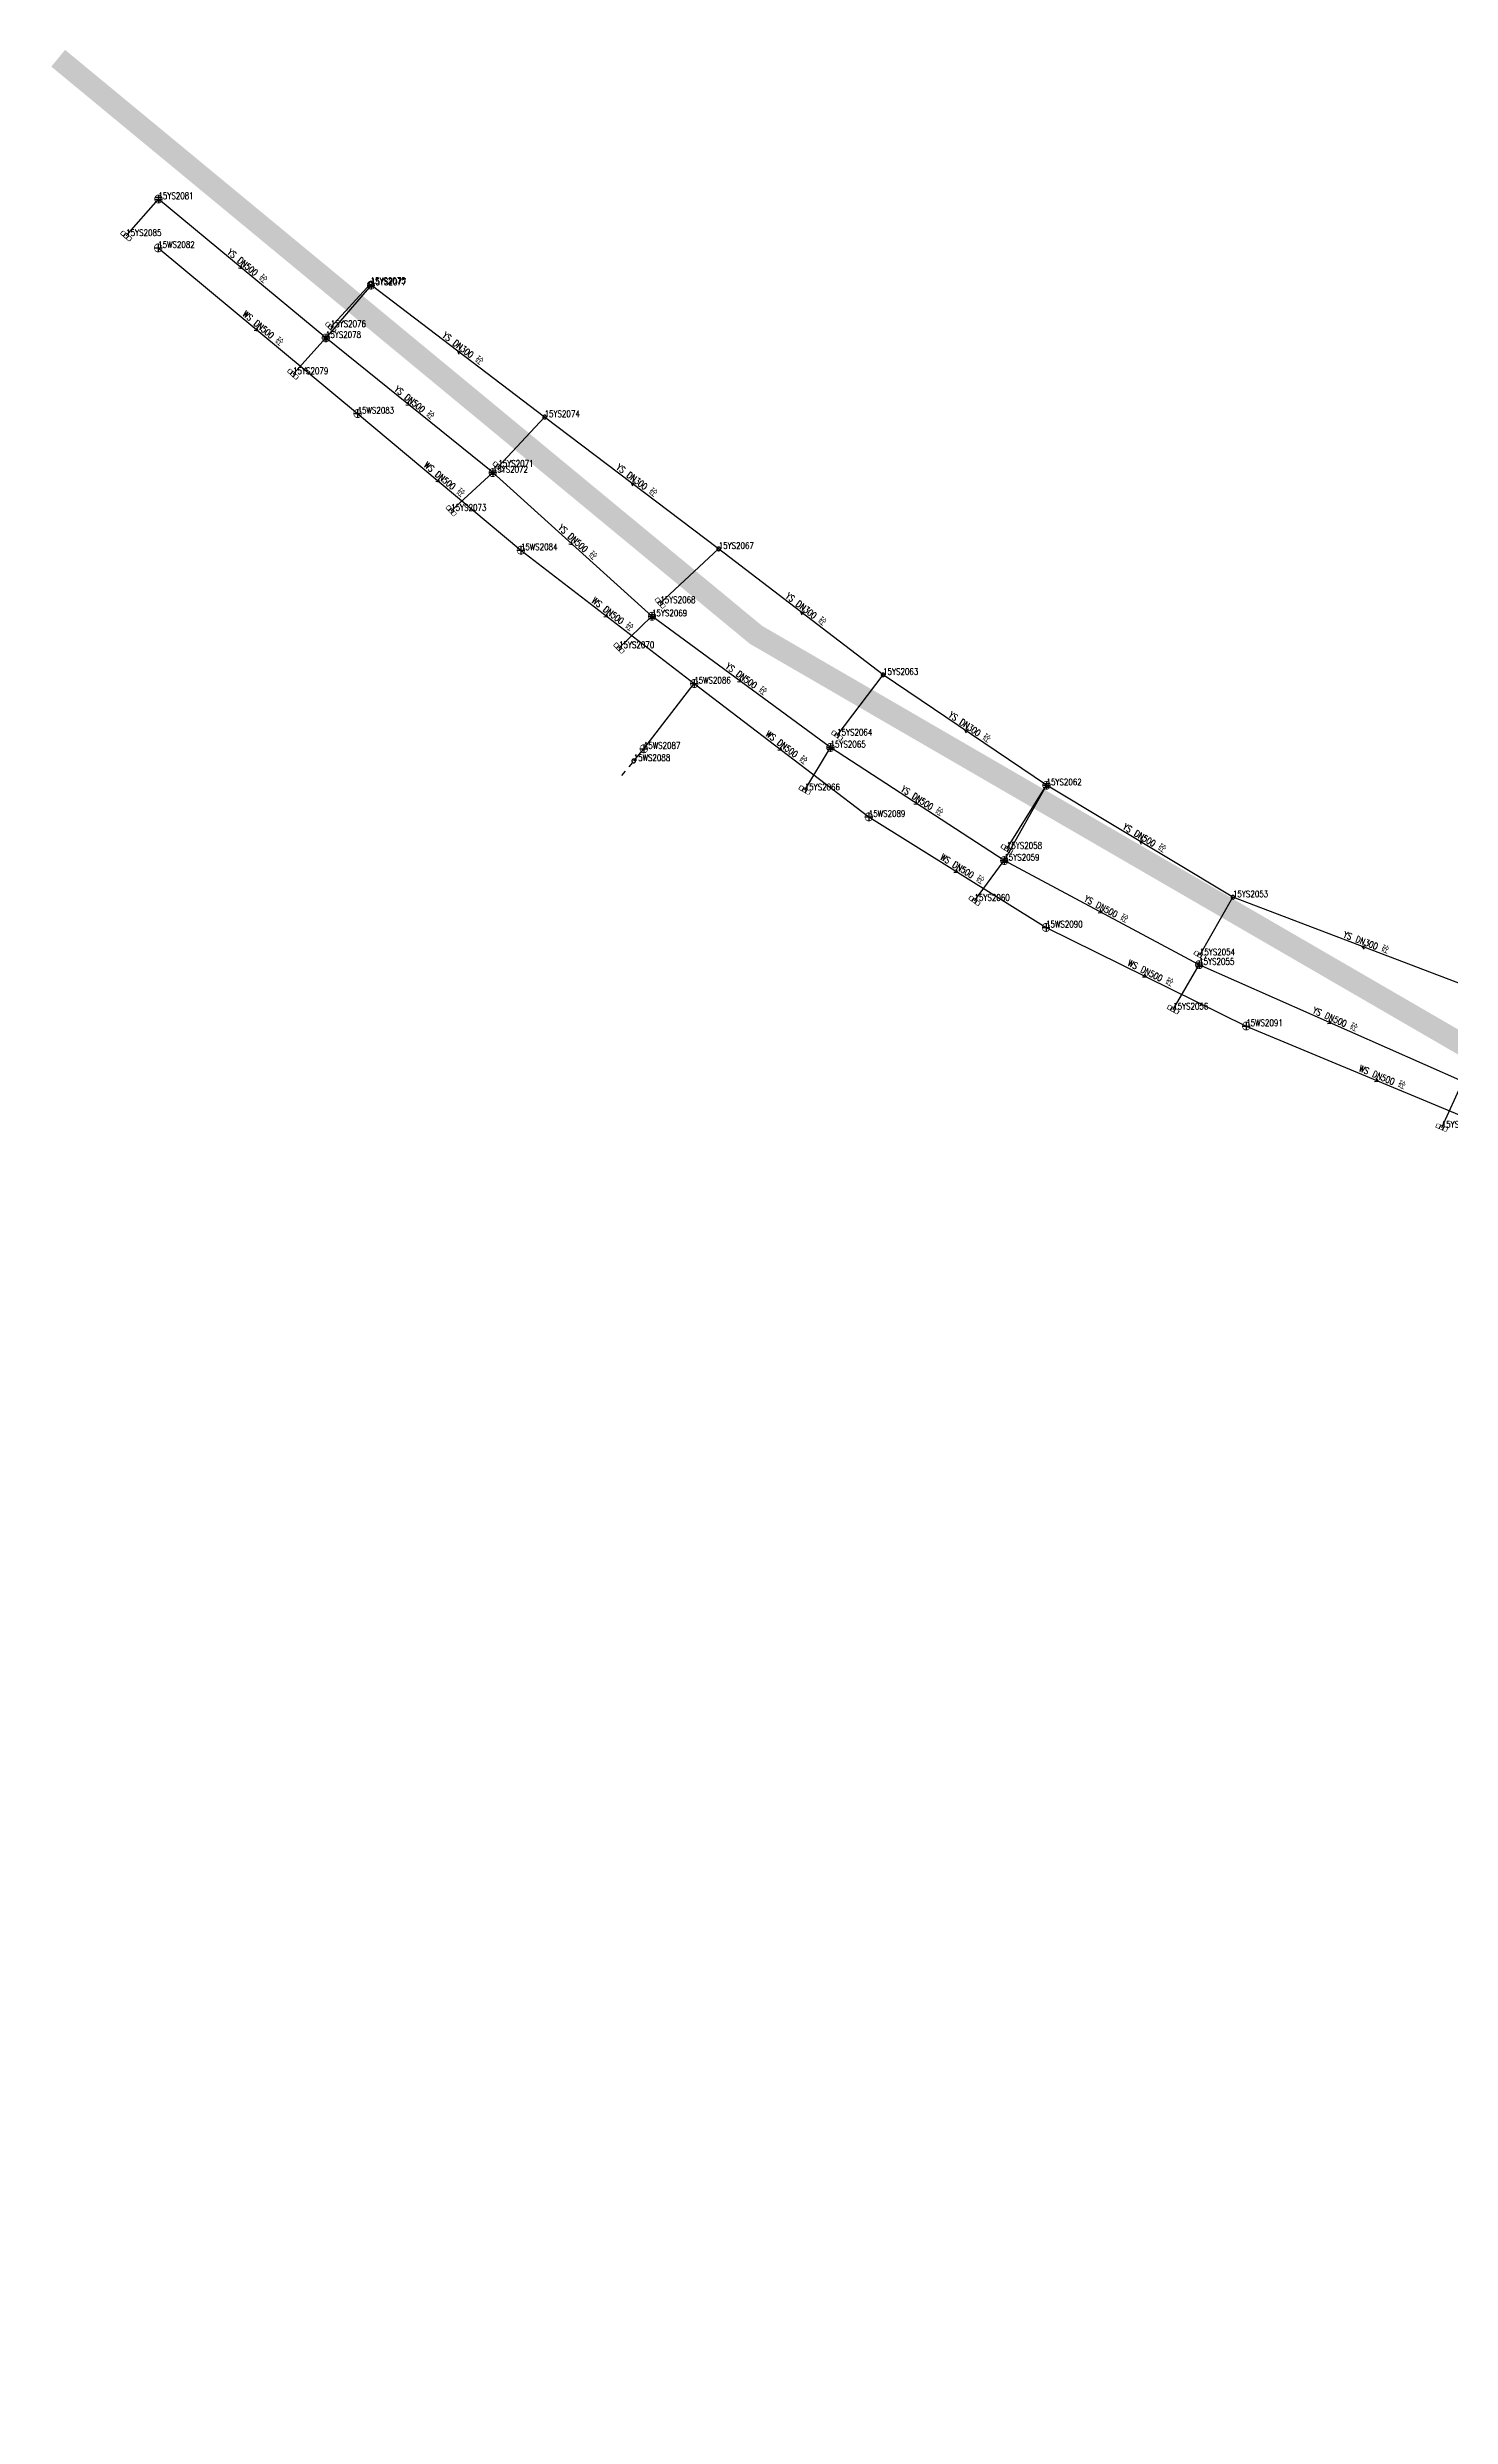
# Model space of a CAD drawing. Extents: x 78813 to 99477, y 2421021 to 2448125.
# Drawn here: x 82453.2 to 82647.4, y 2434606.4 to 2434934 of the extents above; entities that cross this region are included whole.
import ezdxf
from ezdxf.enums import TextEntityAlignment as Align

# ---------------------------------------------------------------- set-up
doc = ezdxf.new("R2010")
doc.units = 0
doc.set_wipeout_variables(frame=1)
doc.layers.get('0').update_dxf_attribs({"linetype": 'CONTINUOUS'})
for name, color, linetype in [('DX_WS', 16, 'CONTINUOUS'), ('DX_YS', 42, 'CONTINUOUS'), ('道路', 5, 'CONTINUOUS')]:
    doc.layers.add(name, color=color, linetype=linetype)
doc.layers.add('WSLINE', color=7, linetype='CONTINUOUS', true_color=0x7f0000)
doc.layers.add('YSLINE', color=7, linetype='CONTINUOUS', true_color=0xcc9900)
doc.styles.add('CcNameZT', font='txt.SHX', dxfattribs={"width": 0.8, "bigfont": 'HZTXT.SHX'})
doc.styles.get("Standard").update_dxf_attribs({"font": 'txt.shx', "bigfont": 'hztxt.shx'})

# ---------------------------------------------------------------- blocks, each defined once
blk = doc.blocks.new('GC546')
at = {"color": 0}
for p in [(0.866, 0.5), (0.866, -0.5)]:
    blk.add_line(p, (0, 0), dxfattribs=at)
blk = doc.blocks.new('PS污水井')
blk.add_lwpolyline([(1, 0), (1, 0.07), (0.99, 0.14), (0.98, 0.21), (0.96, 0.28), (0.94, 0.34), (0.91, 0.41), (0.88, 0.47), (0.85, 0.53), (0.81, 0.59), (0.77, 0.64), (0.72, 0.69), (0.67, 0.74), (0.62, 0.79), (0.56, 0.83), (0.5, 0.87), (0.44, 0.9), (0.37, 0.93), (0.31, 0.95), (0.24, 0.97), (0.17, 0.98), (0.1, 0.99), (0.03, 1), (-0.03, 1), (-0.1, 0.99), (-0.17, 0.98), (-0.24, 0.97), (-0.31, 0.95), (-0.37, 0.93), (-0.44, 0.9), (-0.5, 0.87), (-0.56, 0.83), (-0.62, 0.79), (-0.67, 0.74), (-0.72, 0.69), (-0.77, 0.64), (-0.81, 0.59), (-0.85, 0.53), (-0.88, 0.47), (-0.91, 0.41), (-0.94, 0.34), (-0.96, 0.28), (-0.98, 0.21), (-0.99, 0.14), (-1, 0.07), (-1, 0), (-1, -0.07), (-0.99, -0.14), (-0.98, -0.21), (-0.96, -0.28), (-0.94, -0.34), (-0.91, -0.41), (-0.88, -0.47), (-0.85, -0.53), (-0.81, -0.59), (-0.77, -0.64), (-0.72, -0.69), (-0.67, -0.74), (-0.62, -0.79), (-0.56, -0.83), (-0.5, -0.87), (-0.44, -0.9), (-0.37, -0.93), (-0.31, -0.95), (-0.24, -0.97), (-0.17, -0.98), (-0.1, -0.99), (-0.03, -1), (0.03, -1), (0.1, -0.99), (0.17, -0.98), (0.24, -0.97), (0.31, -0.95), (0.37, -0.93), (0.44, -0.9), (0.5, -0.87), (0.56, -0.83), (0.62, -0.79), (0.67, -0.74), (0.72, -0.69), (0.77, -0.64), (0.81, -0.59), (0.85, -0.53), (0.88, -0.47), (0.91, -0.41), (0.94, -0.34), (0.96, -0.28), (0.98, -0.21), (0.99, -0.14), (1, 0)], close=True)
blk.add_wipeout([(1, 0), (1, 0.07), (0.99, 0.14), (0.98, 0.21), (0.96, 0.28), (0.94, 0.34), (0.91, 0.41), (0.88, 0.47), (0.85, 0.53), (0.81, 0.59), (0.77, 0.64), (0.72, 0.69), (0.67, 0.74), (0.62, 0.79), (0.56, 0.83), (0.5, 0.87), (0.44, 0.9), (0.37, 0.93), (0.31, 0.95), (0.24, 0.97), (0.17, 0.98), (0.1, 0.99), (0.03, 1), (-0.03, 1), (-0.1, 0.99), (-0.17, 0.98), (-0.24, 0.97), (-0.31, 0.95), (-0.37, 0.93), (-0.44, 0.9), (-0.5, 0.87), (-0.56, 0.83), (-0.62, 0.79), (-0.67, 0.74), (-0.72, 0.69), (-0.77, 0.64), (-0.81, 0.59), (-0.85, 0.53), (-0.88, 0.47), (-0.91, 0.41), (-0.94, 0.34), (-0.96, 0.28), (-0.98, 0.21), (-0.99, 0.14), (-1, 0.07), (-1, 0), (-1, -0.07), (-0.99, -0.14), (-0.98, -0.21), (-0.96, -0.28), (-0.94, -0.34), (-0.91, -0.41), (-0.88, -0.47), (-0.85, -0.53), (-0.81, -0.59), (-0.77, -0.64), (-0.72, -0.69), (-0.67, -0.74), (-0.62, -0.79), (-0.56, -0.83), (-0.5, -0.87), (-0.44, -0.9), (-0.37, -0.93), (-0.31, -0.95), (-0.24, -0.97), (-0.17, -0.98), (-0.1, -0.99), (-0.03, -1), (0.03, -1), (0.1, -0.99), (0.17, -0.98), (0.24, -0.97), (0.31, -0.95), (0.37, -0.93), (0.44, -0.9), (0.5, -0.87), (0.56, -0.83), (0.62, -0.79), (0.67, -0.74), (0.72, -0.69), (0.77, -0.64), (0.81, -0.59), (0.85, -0.53), (0.88, -0.47), (0.91, -0.41), (0.94, -0.34), (0.96, -0.28), (0.98, -0.21), (0.99, -0.14)])
for p, q in [((-1, 0), (0, 0)), ((0, 1), (0, 0)), ((0, 0), (0, -1)), ((0, 0), (1, 0))]:
    blk.add_line(p, q)
blk = doc.blocks.new('PS非普查')
blk.add_lwpolyline([(3.7, 0), (5.3, 0)])
blk.add_wipeout([(0.5, 0), (0.5, 0.03), (0.5, 0.07), (0.49, 0.1), (0.48, 0.14), (0.47, 0.17), (0.46, 0.2), (0.44, 0.23), (0.42, 0.26), (0.4, 0.29), (0.38, 0.32), (0.36, 0.35), (0.33, 0.37), (0.31, 0.39), (0.28, 0.41), (0.25, 0.43), (0.22, 0.45), (0.19, 0.46), (0.15, 0.48), (0.12, 0.49), (0.09, 0.49), (0.05, 0.5), (0.02, 0.5), (-0.02, 0.5), (-0.05, 0.5), (-0.09, 0.49), (-0.12, 0.49), (-0.15, 0.48), (-0.19, 0.46), (-0.22, 0.45), (-0.25, 0.43), (-0.28, 0.41), (-0.31, 0.39), (-0.33, 0.37), (-0.36, 0.35), (-0.38, 0.32), (-0.4, 0.29), (-0.42, 0.26), (-0.44, 0.23), (-0.46, 0.2), (-0.47, 0.17), (-0.48, 0.14), (-0.49, 0.1), (-0.5, 0.07), (-0.5, 0.03), (-0.5, 0), (-0.5, -0.03), (-0.5, -0.07), (-0.49, -0.1), (-0.48, -0.14), (-0.47, -0.17), (-0.46, -0.2), (-0.44, -0.23), (-0.42, -0.26), (-0.4, -0.29), (-0.38, -0.32), (-0.36, -0.35), (-0.33, -0.37), (-0.31, -0.39), (-0.28, -0.41), (-0.25, -0.43), (-0.22, -0.45), (-0.19, -0.46), (-0.15, -0.48), (-0.12, -0.49), (-0.09, -0.49), (-0.05, -0.5), (-0.02, -0.5), (0.02, -0.5), (0.05, -0.5), (0.09, -0.49), (0.12, -0.49), (0.15, -0.48), (0.19, -0.46), (0.22, -0.45), (0.25, -0.43), (0.28, -0.41), (0.31, -0.39), (0.33, -0.37), (0.36, -0.35), (0.38, -0.32), (0.4, -0.29), (0.42, -0.26), (0.44, -0.23), (0.46, -0.2), (0.47, -0.17), (0.48, -0.14), (0.49, -0.1), (0.5, -0.07)])
blk.add_line((0.5, 0), (2.1, 0))
blk.add_lwpolyline([(0.5, 0), (0.5, 0.03), (0.5, 0.07), (0.49, 0.1), (0.48, 0.14), (0.47, 0.17), (0.46, 0.2), (0.44, 0.23), (0.42, 0.26), (0.4, 0.29), (0.38, 0.32), (0.36, 0.35), (0.33, 0.37), (0.31, 0.39), (0.28, 0.41), (0.25, 0.43), (0.22, 0.45), (0.19, 0.46), (0.15, 0.48), (0.12, 0.49), (0.09, 0.49), (0.05, 0.5), (0.02, 0.5), (-0.02, 0.5), (-0.05, 0.5), (-0.09, 0.49), (-0.12, 0.49), (-0.15, 0.48), (-0.19, 0.46), (-0.22, 0.45), (-0.25, 0.43), (-0.28, 0.41), (-0.31, 0.39), (-0.33, 0.37), (-0.36, 0.35), (-0.38, 0.32), (-0.4, 0.29), (-0.42, 0.26), (-0.44, 0.23), (-0.46, 0.2), (-0.47, 0.17), (-0.48, 0.14), (-0.49, 0.1), (-0.5, 0.07), (-0.5, 0.03), (-0.5, 0), (-0.5, -0.03), (-0.5, -0.07), (-0.49, -0.1), (-0.48, -0.14), (-0.47, -0.17), (-0.46, -0.2), (-0.44, -0.23), (-0.42, -0.26), (-0.4, -0.29), (-0.38, -0.32), (-0.36, -0.35), (-0.33, -0.37), (-0.31, -0.39), (-0.28, -0.41), (-0.25, -0.43), (-0.22, -0.45), (-0.19, -0.46), (-0.15, -0.48), (-0.12, -0.49), (-0.09, -0.49), (-0.05, -0.5), (-0.02, -0.5), (0.02, -0.5), (0.05, -0.5), (0.09, -0.49), (0.12, -0.49), (0.15, -0.48), (0.19, -0.46), (0.22, -0.45), (0.25, -0.43), (0.28, -0.41), (0.31, -0.39), (0.33, -0.37), (0.36, -0.35), (0.38, -0.32), (0.4, -0.29), (0.42, -0.26), (0.44, -0.23), (0.46, -0.2), (0.47, -0.17), (0.48, -0.14), (0.49, -0.1), (0.5, -0.07), (0.5, 0)], close=True)
blk = doc.blocks.new('PS雨水井')
blk.add_lwpolyline([(1, 0), (1, 0.07), (0.99, 0.14), (0.98, 0.21), (0.96, 0.28), (0.94, 0.34), (0.91, 0.41), (0.88, 0.47), (0.85, 0.53), (0.81, 0.59), (0.77, 0.64), (0.72, 0.69), (0.67, 0.74), (0.62, 0.79), (0.56, 0.83), (0.5, 0.87), (0.44, 0.9), (0.37, 0.93), (0.31, 0.95), (0.24, 0.97), (0.17, 0.98), (0.1, 0.99), (0.03, 1), (-0.03, 1), (-0.1, 0.99), (-0.17, 0.98), (-0.24, 0.97), (-0.31, 0.95), (-0.37, 0.93), (-0.44, 0.9), (-0.5, 0.87), (-0.56, 0.83), (-0.62, 0.79), (-0.67, 0.74), (-0.72, 0.69), (-0.77, 0.64), (-0.81, 0.59), (-0.85, 0.53), (-0.88, 0.47), (-0.91, 0.41), (-0.94, 0.34), (-0.96, 0.28), (-0.98, 0.21), (-0.99, 0.14), (-1, 0.07), (-1, 0), (-1, -0.07), (-0.99, -0.14), (-0.98, -0.21), (-0.96, -0.28), (-0.94, -0.34), (-0.91, -0.41), (-0.88, -0.47), (-0.85, -0.53), (-0.81, -0.59), (-0.77, -0.64), (-0.72, -0.69), (-0.67, -0.74), (-0.62, -0.79), (-0.56, -0.83), (-0.5, -0.87), (-0.44, -0.9), (-0.37, -0.93), (-0.31, -0.95), (-0.24, -0.97), (-0.17, -0.98), (-0.1, -0.99), (-0.03, -1), (0.03, -1), (0.1, -0.99), (0.17, -0.98), (0.24, -0.97), (0.31, -0.95), (0.37, -0.93), (0.44, -0.9), (0.5, -0.87), (0.56, -0.83), (0.62, -0.79), (0.67, -0.74), (0.72, -0.69), (0.77, -0.64), (0.81, -0.59), (0.85, -0.53), (0.88, -0.47), (0.91, -0.41), (0.94, -0.34), (0.96, -0.28), (0.98, -0.21), (0.99, -0.14), (1, 0)], close=True)
blk.add_wipeout([(1, 0), (1, 0.07), (0.99, 0.14), (0.98, 0.21), (0.96, 0.28), (0.94, 0.34), (0.91, 0.41), (0.88, 0.47), (0.85, 0.53), (0.81, 0.59), (0.77, 0.64), (0.72, 0.69), (0.67, 0.74), (0.62, 0.79), (0.56, 0.83), (0.5, 0.87), (0.44, 0.9), (0.37, 0.93), (0.31, 0.95), (0.24, 0.97), (0.17, 0.98), (0.1, 0.99), (0.03, 1), (-0.03, 1), (-0.1, 0.99), (-0.17, 0.98), (-0.24, 0.97), (-0.31, 0.95), (-0.37, 0.93), (-0.44, 0.9), (-0.5, 0.87), (-0.56, 0.83), (-0.62, 0.79), (-0.67, 0.74), (-0.72, 0.69), (-0.77, 0.64), (-0.81, 0.59), (-0.85, 0.53), (-0.88, 0.47), (-0.91, 0.41), (-0.94, 0.34), (-0.96, 0.28), (-0.98, 0.21), (-0.99, 0.14), (-1, 0.07), (-1, 0), (-1, -0.07), (-0.99, -0.14), (-0.98, -0.21), (-0.96, -0.28), (-0.94, -0.34), (-0.91, -0.41), (-0.88, -0.47), (-0.85, -0.53), (-0.81, -0.59), (-0.77, -0.64), (-0.72, -0.69), (-0.67, -0.74), (-0.62, -0.79), (-0.56, -0.83), (-0.5, -0.87), (-0.44, -0.9), (-0.37, -0.93), (-0.31, -0.95), (-0.24, -0.97), (-0.17, -0.98), (-0.1, -0.99), (-0.03, -1), (0.03, -1), (0.1, -0.99), (0.17, -0.98), (0.24, -0.97), (0.31, -0.95), (0.37, -0.93), (0.44, -0.9), (0.5, -0.87), (0.56, -0.83), (0.62, -0.79), (0.67, -0.74), (0.72, -0.69), (0.77, -0.64), (0.81, -0.59), (0.85, -0.53), (0.88, -0.47), (0.91, -0.41), (0.94, -0.34), (0.96, -0.28), (0.98, -0.21), (0.99, -0.14)])
for p, q in [((-1, 0), (0, 0)), ((-0.88, 0.48), (0, 0.47)), ((0, 1), (0, 0)), ((0, 0.47), (0.88, 0.47)), ((0, 0), (0, -1)), ((0, 0), (1, 0)), ((-0.88, -0.48), (0, -0.48)), ((0, -0.48), (0.88, -0.48))]:
    blk.add_line(p, q)
blk = doc.blocks.new('PS雨篦')
blk.add_lwpolyline([(-1.5, 0.5), (0, 0.5), (1.5, 0.5), (1.5, -0.5), (0, -0.5), (-1.5, -0.5)], close=True)
blk.add_wipeout([(-1.5, 0.5), (0, 0.5), (1.5, 0.5), (1.5, -0.5), (0, -0.5), (-1.5, -0.5)])
for p, q in [((-0.51, -0.5), (-0.51, 0.5)), ((0.49, -0.5), (0.49, 0.5))]:
    blk.add_line(p, q)
blk = doc.blocks.new('PS管线点')
blk.add_wipeout([(0.5, 0), (0.5, 0.03), (0.5, 0.07), (0.49, 0.1), (0.48, 0.14), (0.47, 0.17), (0.46, 0.2), (0.44, 0.23), (0.42, 0.26), (0.4, 0.29), (0.38, 0.32), (0.36, 0.35), (0.33, 0.37), (0.31, 0.39), (0.28, 0.41), (0.25, 0.43), (0.22, 0.45), (0.19, 0.46), (0.15, 0.48), (0.12, 0.49), (0.09, 0.49), (0.05, 0.5), (0.02, 0.5), (-0.02, 0.5), (-0.05, 0.5), (-0.09, 0.49), (-0.12, 0.49), (-0.15, 0.48), (-0.19, 0.46), (-0.22, 0.45), (-0.25, 0.43), (-0.28, 0.41), (-0.31, 0.39), (-0.33, 0.37), (-0.36, 0.35), (-0.38, 0.32), (-0.4, 0.29), (-0.42, 0.26), (-0.44, 0.23), (-0.46, 0.2), (-0.47, 0.17), (-0.48, 0.14), (-0.49, 0.1), (-0.5, 0.07), (-0.5, 0.03), (-0.5, 0), (-0.5, -0.03), (-0.5, -0.07), (-0.49, -0.1), (-0.48, -0.14), (-0.47, -0.17), (-0.46, -0.2), (-0.44, -0.23), (-0.42, -0.26), (-0.4, -0.29), (-0.38, -0.32), (-0.36, -0.35), (-0.33, -0.37), (-0.31, -0.39), (-0.28, -0.41), (-0.25, -0.43), (-0.22, -0.45), (-0.19, -0.46), (-0.15, -0.48), (-0.12, -0.49), (-0.09, -0.49), (-0.05, -0.5), (-0.02, -0.5), (0.02, -0.5), (0.05, -0.5), (0.09, -0.49), (0.12, -0.49), (0.15, -0.48), (0.19, -0.46), (0.22, -0.45), (0.25, -0.43), (0.28, -0.41), (0.31, -0.39), (0.33, -0.37), (0.36, -0.35), (0.38, -0.32), (0.4, -0.29), (0.42, -0.26), (0.44, -0.23), (0.46, -0.2), (0.47, -0.17), (0.48, -0.14), (0.49, -0.1), (0.5, -0.07)])
blk.add_lwpolyline([(0.5, 0), (0.5, 0.03), (0.5, 0.07), (0.49, 0.1), (0.48, 0.14), (0.47, 0.17), (0.46, 0.2), (0.44, 0.23), (0.42, 0.26), (0.4, 0.29), (0.38, 0.32), (0.36, 0.35), (0.33, 0.37), (0.31, 0.39), (0.28, 0.41), (0.25, 0.43), (0.22, 0.45), (0.19, 0.46), (0.15, 0.48), (0.12, 0.49), (0.09, 0.49), (0.05, 0.5), (0.02, 0.5), (-0.02, 0.5), (-0.05, 0.5), (-0.09, 0.49), (-0.12, 0.49), (-0.15, 0.48), (-0.19, 0.46), (-0.22, 0.45), (-0.25, 0.43), (-0.28, 0.41), (-0.31, 0.39), (-0.33, 0.37), (-0.36, 0.35), (-0.38, 0.32), (-0.4, 0.29), (-0.42, 0.26), (-0.44, 0.23), (-0.46, 0.2), (-0.47, 0.17), (-0.48, 0.14), (-0.49, 0.1), (-0.5, 0.07), (-0.5, 0.03), (-0.5, 0), (-0.5, -0.03), (-0.5, -0.07), (-0.49, -0.1), (-0.48, -0.14), (-0.47, -0.17), (-0.46, -0.2), (-0.44, -0.23), (-0.42, -0.26), (-0.4, -0.29), (-0.38, -0.32), (-0.36, -0.35), (-0.33, -0.37), (-0.31, -0.39), (-0.28, -0.41), (-0.25, -0.43), (-0.22, -0.45), (-0.19, -0.46), (-0.15, -0.48), (-0.12, -0.49), (-0.09, -0.49), (-0.05, -0.5), (-0.02, -0.5), (0.02, -0.5), (0.05, -0.5), (0.09, -0.49), (0.12, -0.49), (0.15, -0.48), (0.19, -0.46), (0.22, -0.45), (0.25, -0.43), (0.28, -0.41), (0.31, -0.39), (0.33, -0.37), (0.36, -0.35), (0.38, -0.32), (0.4, -0.29), (0.42, -0.26), (0.44, -0.23), (0.46, -0.2), (0.47, -0.17), (0.48, -0.14), (0.49, -0.1), (0.5, -0.07), (0.5, 0)], close=True)

msp = doc.modelspace()

# ---------------------------------------------------------------- block references
at = {"layer": 'DX_WS', "xscale": 0.5, "yscale": 0.5, "zscale": 0.5}
for p in [(82468.58, 2434906.29, 0.14), (82496.17, 2434883.38, -0.22), (82518.77, 2434864.49, 0.79), (82542.75, 2434846.05, 0.12), (82566.91, 2434827.61, -0.34), (82591.43, 2434812.32, -0.38), (82619.13, 2434798.69, -0.59)]:
    msp.add_blockref('PS污水井', p, dxfattribs=at)
at = {"layer": 'DX_WS', "yscale": 0.5, "zscale": 0.5}
for name, p, xscale, rotation in [('GC546', (82482.37, 2434894.83, -0.04), 0.499999999917972, 140.2895603663739), ('GC546', (82507.47, 2434873.94, -0.22), 0.4999999999164778, 140.1274358566808), ('GC546', (82530.76, 2434855.27, 0.46), 0.499999999991372, 142.4345262811521), ('PS非普查', (82534.37, 2434835.34, 0.16), 0.4999999999210389, 230.031127037318), ('GC546', (82554.83, 2434836.83, -0.11), 0.4999999998778965, 142.6403584467055), ('GC546', (82579.17, 2434819.97, -0.36), 0.5000000001034095, 148.061463639362), ('GC546', (82605.28, 2434805.51, -0.48), 0.4999999999483836, 153.8017085080917), ('GC546', (82637.38, 2434791.08, -0.46), 0.500000000038427, 157.3445812504714)]:
    msp.add_blockref(name, p, dxfattribs=dict(at, xscale=xscale, rotation=rotation))
at = {"layer": 'DX_YS', "xscale": 0.5, "yscale": 0.5, "zscale": 0.5}
for name, p in [('PS雨水井', (82468.61, 2434913.05, 0.06)), ('PS雨水井', (82498.03, 2434901.14, 1.2)), ('PS雨水井', (82491.78, 2434893.84, -0.07)), ('PS管线点', (82522.04, 2434882.9, 1.43)), ('PS雨水井', (82514.87, 2434875.22, 0.02)), ('PS管线点', (82546.13, 2434864.67, 1.62)), ('PS雨水井', (82536.9, 2434855.35, -0.05)), ('PS管线点', (82568.88, 2434847.25, 1.71)), ('PS雨水井', (82561.6, 2434837.21, -0.06)), ('PS雨水井', (82591.49, 2434831.98, 2)), ('PS雨水井', (82585.65, 2434821.57, 0.92)), ('PS管线点', (82617.29, 2434816.5, 1.69)), ('PS雨水井', (82612.61, 2434807.17, 0.03))]:
    msp.add_blockref(name, p, dxfattribs=at)
at = {"layer": 'DX_YS', "yscale": 0.5, "zscale": 0.5}
for name, p, xscale, rotation in [('PS雨篦', (82464.15, 2434907.94, 2.11), 0.4999999999582618, 318.8665078379862), ('GC546', (82480.19, 2434903.44, 0), 0.4999999998717746, 140.3265128758162), ('GC546', (82510.03, 2434892.02, 1.31), 0.4999999999928356, 322.7732150919929), ('PS雨篦', (82487.24, 2434888.83, 1.68), 0.5000000000789957, 317.829488992345), ('GC546', (82503.32, 2434884.53, -0.02), 0.4999999999995299, 141.122052470083), ('GC546', (82534.08, 2434873.79, 1.52), 0.500000000058323, 322.8851415067265), ('PS雨篦', (82509.12, 2434869.94, 1.98), 0.4999999999359179, 312.5924616564037), ('GC546', (82525.88, 2434865.28, -0.01), 0.5000000001391828, 137.951791191667), ('GC546', (82557.51, 2434855.96, 1.66), 0.4999999998805646, 322.554556092818), ('PS雨篦', (82532.34, 2434850.95, 1.87), 0.5000000001135362, 313.9062868876279), ('GC546', (82549.25, 2434846.28, -0.06), 0.4999999998893471, 143.7015303260545), ('GC546', (82580.19, 2434839.62, 1.85), 0.4999999999184462, 325.9843487699553), ('PS雨篦', (82558.04, 2434831.29, 2.01), 0.5000000000986797, 328.9821801034023), ('GC546', (82573.63, 2434829.39, 0.43), 0.4999999999748348, 146.9745419084156), ('GC546', (82604.39, 2434824.24, 1.58), 0.5000000000725884, 329.03461056437), ('PS雨篦', (82581.53, 2434816, 1.96), 0.4999999998690507, 323.5102505343772), ('GC546', (82599.13, 2434814.37, 0.48), 0.50000000002813, 151.8869270393092), ('GC546', (82635.16, 2434809.7, 1.83), 0.5000000000463946, 339.1514099848241), ('PS雨篦', (82609.01, 2434800.97, 2.21), 0.5000000000909485, 329.855716755056), ('GC546', (82630.85, 2434799.1, 0.05), 0.5000000000086342, 156.137273196707), ('PS雨篦', (82646.18, 2434784.64, 2.23), 0.500000000056226, 335.585772040586)]:
    msp.add_blockref(name, p, dxfattribs=dict(at, xscale=xscale, rotation=rotation))

# ---------------------------------------------------------------- texts
at = {"layer": 'DX_WS', "style": 'CcNameZT', "width": 0.8}
for rotation, p in [(320.2896, (82482.53, 2434895.02, 0.14)), (322.4345, (82530.91, 2434855.47, 0.79)), (322.6404, (82554.98, 2434837.03, 0.12)), (328.0615, (82579.3, 2434820.18, -0.34)), (333.8017, (82605.39, 2434805.73, -0.38)), (337.3446, (82637.48, 2434791.31, -0.59))]:
    msp.add_text(' WS DN500 砼', height=0.9, rotation=rotation, dxfattribs=at).set_placement(p, align=Align.CENTER)
at = {"layer": 'DX_YS', "style": 'CcNameZT', "width": 0.8}
for s, rotation, p in [(' YS DN500 砼', 320.3265, (82480.35, 2434903.64, 0.06)), (' YS DN300 砼', 322.7732, (82510.18, 2434892.22, 1.43)), (' YS DN500 砼', 321.122, (82503.48, 2434884.72, -0.07)), (' YS DN300 砼', 322.8851, (82534.24, 2434873.98, 1.62)), (' YS DN500 砼', 317.9518, (82526.05, 2434865.47, 0.02)), (' YS DN300 砼', 322.5546, (82557.66, 2434856.16, 1.71)), (' YS DN500 砼', 323.7015, (82549.4, 2434846.48, -0.05)), (' YS DN300 砼', 325.9843, (82580.33, 2434839.82, 2)), (' YS DN500 砼', 326.9745, (82573.76, 2434829.6, -0.06)), (' YS DN500 砼', 329.0346, (82604.52, 2434824.46, 1.69)), (' YS DN500 砼', 331.8869, (82599.25, 2434814.59, 0.92)), (' YS DN300 砼', 339.1514, (82635.25, 2434809.93, 1.97)), (' YS DN500 砼', 336.1373, (82630.95, 2434799.33, 0.03))]:
    msp.add_text(s, height=0.9, rotation=rotation, dxfattribs=at).set_placement(p, align=Align.CENTER)

# ---------------------------------------------------------------- next in the draw order: linework, layer by layer
at = {"layer": 'WSLINE'}
msp.add_line((82619.13, 2434798.69, -0.59), (82655.63, 2434783.46, -0.33), dxfattribs=at)
at = {"layer": 'YSLINE'}
for p, q in [((82464.15, 2434907.94, 2.11), (82468.61, 2434913.05, 1.51)), ((82546.13, 2434864.67, 1.62), (82522.04, 2434882.9, 1.43)), ((82568.88, 2434847.25, 1.71), (82546.13, 2434864.67, 1.62)), ((82591.49, 2434831.98, 2), (82568.88, 2434847.25, 1.71)), ((82617.29, 2434816.5, 1.69), (82591.49, 2434831.98, 1.46)), ((82653.03, 2434802.9, 1.97), (82617.29, 2434816.5, 1.69)), ((82646.18, 2434784.64, 2.23), (82649.09, 2434791.03, 0.08))]:
    msp.add_line(p, q, dxfattribs=at)

# ---------------------------------------------------------------- next in the draw order: block references
at = {"layer": 'DX_WS', "xscale": 0.5, "yscale": 0.5, "zscale": 0.5}
msp.add_blockref('PS污水井', (82535.78, 2434837.03, 0.12), dxfattribs=at)
at = {"layer": 'DX_YS', "xscale": 0.5, "yscale": 0.5, "zscale": 0.5}
msp.add_blockref('PS管线点', (82497.96, 2434901.31, 1.62), dxfattribs=at)
at = {"layer": 'DX_YS', "yscale": 0.5, "zscale": 0.5}
for p, xscale, rotation in [((82492.45, 2434895.35, 1.95), 0.5000000000521154, 317.2383048289564), ((82515.64, 2434876.02, 2.25), 0.5000000001276408, 317.1060848596244), ((82538.05, 2434857.18, 2.29), 0.4999999999793799, 312.8075786111982), ((82562.52, 2434838.86, 2.47), 0.5000000000873923, 322.8405617600059), ((82586.01, 2434823.19, 2.99), 0.5000000001127458, 328.0438263499257), ((82612.71, 2434808.47, 2.16), 0.5000000001079355, 330.3042719074826)]:
    msp.add_blockref('PS雨篦', p, dxfattribs=dict(at, xscale=xscale, rotation=rotation))

# ---------------------------------------------------------------- next in the draw order: texts
at = {"layer": 'DX_WS', "width": 0.8}
for s, p in [('15WS2082', (82468.58, 2434906.29, 0.14)), ('15WS2083', (82496.17, 2434883.38, -0.22)), ('15WS2084', (82518.77, 2434864.49, 0.79)), ('15WS2086', (82542.75, 2434846.05, 0.12)), ('15WS2089', (82566.91, 2434827.61, -0.34)), ('15WS2090', (82591.43, 2434812.32, -0.38)), ('15WS2091', (82619.13, 2434798.69, -0.59))]:
    msp.add_text(s, height=0.9, dxfattribs=at).set_placement(p)
at = {"layer": 'DX_WS', "style": 'CcNameZT', "width": 0.8}
msp.add_text(' WS DN500 砼', height=0.9, rotation=320.1274, dxfattribs=at).set_placement((82507.63, 2434874.13, -0.22), align=Align.CENTER)
at = {"layer": 'DX_YS', "width": 0.8}
for s, p in [('15YS2081', (82468.61, 2434913.05, 0.06)), ('15YS2085', (82464.15, 2434907.94, 2.11)), ('15YS2079', (82487.24, 2434888.83, 1.68)), ('15YS2074', (82522.04, 2434882.9, 1.43)), ('15YS2073', (82509.12, 2434869.94, 1.98)), ('15YS2067', (82546.13, 2434864.67, 1.62)), ('15YS2070', (82532.34, 2434850.95, 1.87)), ('15YS2063', (82568.88, 2434847.25, 1.71)), ('15YS2066', (82558.04, 2434831.29, 2.01)), ('15YS2062', (82591.49, 2434831.98, 2)), ('15YS2060', (82581.53, 2434816, 1.96)), ('15YS2053', (82617.29, 2434816.5, 1.69)), ('15YS2056', (82609.01, 2434800.97, 2.21)), ('15YS2052', (82646.18, 2434784.64, 2.23))]:
    msp.add_text(s, height=0.9, dxfattribs=at).set_placement(p)

# ---------------------------------------------------------------- next in the draw order: linework, layer by layer
at = {"layer": 'WSLINE'}
for p, q in [((82468.58, 2434906.29, 0.14), (82496.17, 2434883.38, -0.22)), ((82496.17, 2434883.38, -0.22), (82518.77, 2434864.49, -0.21)), ((82518.77, 2434864.49, 0.79), (82542.75, 2434846.05, 0.12)), ((82535.78, 2434837.03, 0.12), (82542.75, 2434846.05, 0.12)), ((82542.75, 2434846.05, 0.12), (82566.91, 2434827.61, -0.34)), ((82534.37, 2434835.34, 0.16), (82535.78, 2434837.03, 0.12)), ((82566.91, 2434827.61, -0.34), (82591.43, 2434812.32, -0.38)), ((82591.43, 2434812.32, -0.38), (82619.13, 2434798.69, -0.59))]:
    msp.add_line(p, q, dxfattribs=at)
at = {"layer": 'YSLINE'}
for p, q in [((82491.78, 2434893.84, -0.07), (82468.61, 2434913.05, 0.06)), ((82498.03, 2434901.14, 1.2), (82491.78, 2434893.84, 0.8)), ((82492.45, 2434895.35, 1.95), (82497.96, 2434901.31, 1.62)), ((82497.96, 2434901.31, 1.62), (82498.03, 2434901.14, 1.2)), ((82522.04, 2434882.9, 1.43), (82498.03, 2434901.14, 1.2)), ((82487.24, 2434888.83, 1.68), (82491.78, 2434893.84, 1.4)), ((82514.87, 2434875.22, 0.02), (82491.78, 2434893.84, -0.07)), ((82515.64, 2434876.02, 2.25), (82522.04, 2434882.9, 1.43)), ((82509.12, 2434869.94, 1.98), (82514.87, 2434875.22, 1.55)), ((82536.9, 2434855.35, -0.05), (82514.87, 2434875.22, 0.02)), ((82538.05, 2434857.18, 2.29), (82546.13, 2434864.67, 1.62)), ((82532.34, 2434850.95, 1.87), (82536.9, 2434855.35, 1.62)), ((82561.6, 2434837.21, -0.06), (82536.9, 2434855.35, -0.05)), ((82562.52, 2434838.86, 2.47), (82568.88, 2434847.25, 1.71)), ((82558.04, 2434831.29, 2.01), (82561.6, 2434837.21, 1.64)), ((82585.65, 2434821.57, 0.92), (82561.6, 2434837.21, -0.06)), ((82591.49, 2434831.98, 0.5), (82585.65, 2434821.57, 1.07)), ((82586.01, 2434823.19, 2.99), (82591.49, 2434831.98, 2)), ((82581.53, 2434816, 1.96), (82585.65, 2434821.57, 2.57)), ((82612.61, 2434807.17, 0.03), (82585.65, 2434821.57, 0.92)), ((82612.71, 2434808.47, 2.16), (82617.29, 2434816.5, 1.69)), ((82609.01, 2434800.97, 2.21), (82612.61, 2434807.17, 0.03)), ((82649.09, 2434791.03, 0.08), (82612.61, 2434807.17, 0.03))]:
    msp.add_line(p, q, dxfattribs=at)
at = {"layer": '道路', "const_width": 3, "flags": 128}
msp.add_lwpolyline([(83889.39, 2434538.9), (83052.44, 2434701.72), (82769.5, 2434767.95), (82651.86, 2434794.5), (82551.3, 2434852.78), (82454.74, 2434932.52)], dxfattribs=at)

# ---------------------------------------------------------------- next in the draw order: texts
at = {"layer": 'DX_WS', "width": 0.8}
for s, p in [('15WS2088', (82534.37, 2434835.34, 0.16)), ('15WS2087', (82535.78, 2434837.03, 0.12))]:
    msp.add_text(s, height=0.9, dxfattribs=at).set_placement(p)
at = {"layer": 'DX_YS', "width": 0.8}
for s, p in [('15YS2075', (82497.96, 2434901.31, 1.62)), ('15YS2077', (82498.03, 2434901.14, 1.2)), ('15YS2078', (82491.78, 2434893.84, -0.07)), ('15YS2076', (82492.45, 2434895.35, 1.95)), ('15YS2072', (82514.87, 2434875.22, 0.02)), ('15YS2071', (82515.64, 2434876.02, 2.25)), ('15YS2068', (82538.05, 2434857.18, 2.29)), ('15YS2069', (82536.9, 2434855.35, -0.05)), ('15YS2064', (82562.52, 2434838.86, 2.47)), ('15YS2065', (82561.6, 2434837.21, -0.06)), ('15YS2059', (82585.65, 2434821.57, 0.92)), ('15YS2058', (82586.01, 2434823.19, 2.99)), ('15YS2054', (82612.71, 2434808.47, 2.16)), ('15YS2055', (82612.61, 2434807.17, 0.03))]:
    msp.add_text(s, height=0.9, dxfattribs=at).set_placement(p)

doc.saveas('drawing.dxf')
